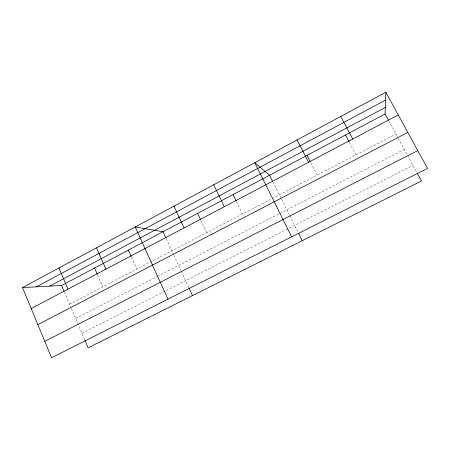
<?xml version="1.0" encoding="UTF-8"?>
<svg xmlns="http://www.w3.org/2000/svg" width="450" height="450" viewBox="0 0 450 450"><rect width="100%" height="100%" fill="white"/><g stroke="black" fill="none" stroke-linecap="round" stroke-linejoin="round"><path stroke-width="0.34" stroke-dasharray="2.25 1.69" d="M69.536 304.155L395.955 134.044M75.617 318.448L156.966 276.609M157.584 276.294L279.433 213.626M280.052 213.306L404.297 149.406M81.934 333.298L412.976 165.381M388.699 120.684L397.957 137.728M398.289 138.341L407.301 154.935M407.638 155.548L416.902 172.609M349.442 142.442L356.001 154.862M310.815 162.787L317.149 175.112M272.931 181.969L281.222 198.562M281.531 199.187L289.339 214.802M289.654 215.426L297.996 232.127M236.464 201.459L242.556 213.986M200.852 220.224L206.736 232.656M166.264 238.731L173.61 254.655M173.903 255.291L180.945 270.557M181.237 271.192L188.775 287.533M131.451 257.074L136.839 269.077M97.543 274.939L102.746 286.847M64.333 291.932L71.123 307.884M71.387 308.509L84.623 339.615"/><path stroke-width="0.67" d="M388.373 120.077L385.071 114.008L385.836 92.244L22.5 287.578L51.576 357.756L427.5 168.424L385.836 92.244M36.422 286.841L385.56 100.074M49.674 286.132L385.301 107.443M22.5 287.578L61.594 285.502L385.071 114.008M31.191 308.554L398.261 114.969M37.856 324.641L407.807 132.424M44.786 341.37L417.752 150.598M417.229 173.211L421.476 181.035L88.116 347.822L84.892 340.245M340.768 116.471L352.699 138.994M345.504 134.983L349.116 141.817M307.018 155.391L310.185 161.556M297.107 139.944L308.565 162.276M272.621 181.361L269.567 175.247L254.773 162.703L291.651 236.846M298.609 233.347L302.271 240.677M233.111 194.569L236.16 200.835M213.716 184.776L224.297 206.713M197.612 213.39L200.554 219.606M173.88 206.196L184.05 227.942M165.971 238.095L163.035 231.722L135.203 226.986L167.951 299.143M189.056 288.152L192.493 295.599M128.329 250.121L131.169 256.438M96.519 247.787L105.924 269.145M94.528 268.043L97.267 274.309M58.973 267.975L68.006 289.136M61.594 285.502L64.058 291.291"/></g></svg>
